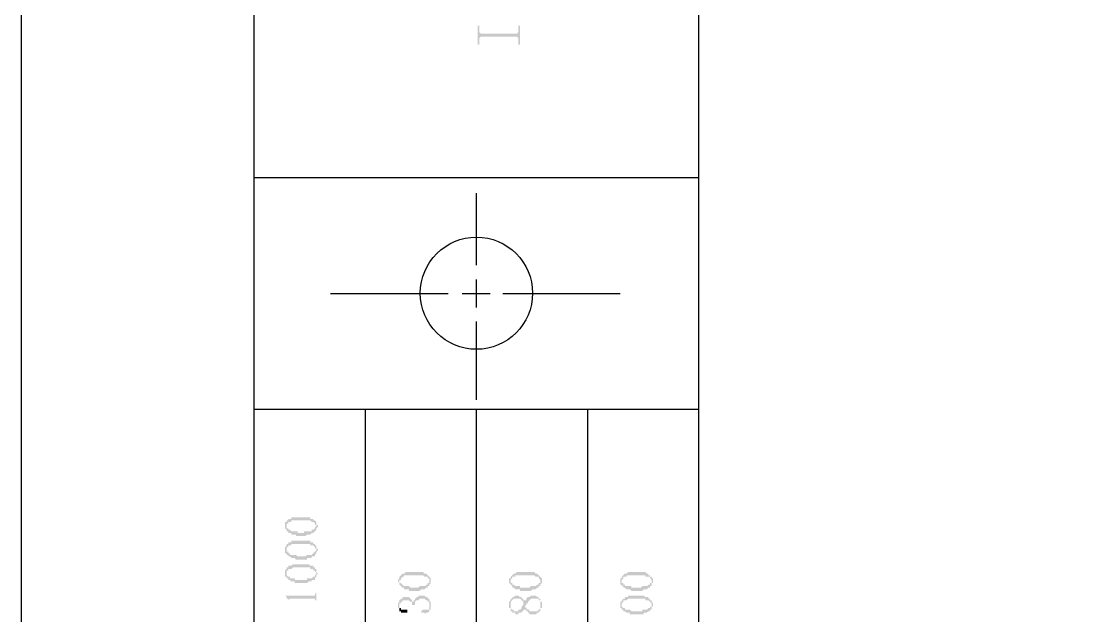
# Model space of a CAD drawing. Header units: millimetres. Extents: x 1399 to 2555, y 1196 to 1555.
# Drawn here: x 1666.65 to 1697.08, y 1370.2 to 1387.35 of the extents above; entities that cross this region are included whole.
import ezdxf

# ---------------------------------------------------------------- set-up
doc = ezdxf.new("R2010")
doc.units = ezdxf.units.MM

msp = doc.modelspace()

# ---------------------------------------------------------------- hatches: boundary and pattern name
at = {"transparency": 33554559}
for points in [[(1679.81001, 1387.21783), (1679.81001, 1386.67624), (1679.85514, 1386.67624), (1679.85514, 1386.85677), (1679.85514, 1386.85677), (1679.90027, 1386.9019), (1680.93831, 1386.9019), (1680.98345, 1386.85677), (1680.98345, 1386.67624), (1681.02858, 1386.67624), (1681.02858, 1387.21783), (1680.98345, 1387.21783), (1680.98345, 1387.0373), (1680.98345, 1387.0373), (1680.93831, 1386.99217), (1679.90027, 1386.99217), (1679.85514, 1387.0373), (1679.85514, 1387.21783)], [(1674.25875, 1372.77553), (1674.25875, 1372.7304), (1674.25875, 1372.7304), (1674.30388, 1372.68527), (1674.30388, 1372.82066), (1674.30388, 1372.8658), (1674.34902, 1372.8658), (1674.34902, 1372.91093), (1674.43928, 1372.91093), (1674.43928, 1372.95606), (1674.98087, 1372.95606), (1675.026, 1372.91093), (1675.07113, 1372.91093), (1675.11626, 1372.8658), (1675.11626, 1372.82066), (1675.16139, 1372.82066), (1675.16139, 1372.77553), (1675.16139, 1372.91093), (1675.11626, 1372.95606), (1675.07113, 1372.95606), (1675.07113, 1373.00119), (1674.98087, 1373.00119), (1674.98087, 1373.04633), (1674.43928, 1373.04633), (1674.43928, 1373.00119), (1674.34902, 1373.00119), (1674.34902, 1372.95606), (1674.30388, 1372.95606), (1674.30388, 1372.91093), (1674.25875, 1372.91093), (1674.25875, 1372.8658), (1674.25875, 1372.82066)], [(1674.30388, 1372.68527), (1674.30388, 1372.64014), (1674.34902, 1372.64014), (1674.34902, 1372.595), (1674.43928, 1372.595), (1674.43928, 1372.54987), (1674.57468, 1372.54987), (1674.57468, 1372.50474), (1674.84547, 1372.50474), (1674.8906, 1372.54987), (1674.98087, 1372.54987), (1675.026, 1372.595), (1675.07113, 1372.595), (1675.11626, 1372.64014), (1675.11626, 1372.64014), (1675.16139, 1372.68527), (1675.16139, 1372.7304), (1675.16139, 1372.7304), (1675.20653, 1372.77553), (1675.20653, 1372.82066), (1675.16139, 1372.82066), (1675.16139, 1372.8658), (1675.16139, 1372.91093), (1675.16139, 1372.77553), (1675.11626, 1372.77553), (1675.11626, 1372.7304), (1675.11626, 1372.7304), (1675.07113, 1372.68527), (1675.026, 1372.68527), (1675.026, 1372.64014), (1674.80034, 1372.64014), (1674.80034, 1372.595), (1674.61981, 1372.595), (1674.61981, 1372.64014), (1674.43928, 1372.64014), (1674.39415, 1372.68527), (1674.34902, 1372.68527), (1674.34902, 1372.7304), (1674.30388, 1372.7304), (1674.30388, 1372.77553), (1674.30388, 1372.77553)], [(1674.25875, 1372.09855), (1674.25875, 1372.00829), (1674.30388, 1372.00829), (1674.30388, 1372.09855), (1674.30388, 1372.14368), (1674.30388, 1372.18881), (1674.34902, 1372.18881), (1674.34902, 1372.23395), (1674.43928, 1372.23395), (1674.43928, 1372.27908), (1674.98087, 1372.27908), (1674.98087, 1372.23395), (1675.07113, 1372.23395), (1675.11626, 1372.18881), (1675.11626, 1372.14368), (1675.16139, 1372.14368), (1675.16139, 1372.09855), (1675.16139, 1372.23395), (1675.11626, 1372.23395), (1675.11626, 1372.27908), (1675.07113, 1372.27908), (1675.07113, 1372.32421), (1674.98087, 1372.32421), (1674.98087, 1372.36934), (1674.43928, 1372.36934), (1674.43928, 1372.32421), (1674.34902, 1372.32421), (1674.34902, 1372.27908), (1674.30388, 1372.27908), (1674.30388, 1372.23395), (1674.30388, 1372.23395), (1674.25875, 1372.18881), (1674.25875, 1372.14368), (1674.25875, 1372.14368)], [(1674.30388, 1372.00829), (1674.30388, 1371.96315), (1674.34902, 1371.96315), (1674.34902, 1371.91802), (1674.39415, 1371.91802), (1674.43928, 1371.87289), (1674.52954, 1371.87289), (1674.57468, 1371.82776), (1674.8906, 1371.82776), (1674.8906, 1371.87289), (1675.026, 1371.87289), (1675.026, 1371.91802), (1675.11626, 1371.91802), (1675.11626, 1371.96315), (1675.11626, 1371.96315), (1675.16139, 1372.00829), (1675.16139, 1372.05342), (1675.16139, 1372.05342), (1675.20653, 1372.09855), (1675.20653, 1372.14368), (1675.16139, 1372.14368), (1675.16139, 1372.18881), (1675.16139, 1372.23395), (1675.16139, 1372.09855), (1675.16139, 1372.09855), (1675.11626, 1372.05342), (1675.11626, 1372.05342), (1675.07113, 1372.00829), (1675.07113, 1372.00829), (1675.026, 1371.96315), (1674.8906, 1371.96315), (1674.84547, 1371.91802), (1674.61981, 1371.91802), (1674.57468, 1371.96315), (1674.39415, 1371.96315), (1674.39415, 1372.00829), (1674.34902, 1372.00829), (1674.34902, 1372.05342), (1674.30388, 1372.05342), (1674.30388, 1372.09855), (1674.30388, 1372.09855)], [(1674.25875, 1371.42157), (1674.25875, 1371.37644), (1674.25875, 1371.3313), (1674.30388, 1371.3313), (1674.30388, 1371.28617), (1674.30388, 1371.42157), (1674.30388, 1371.4667), (1674.30388, 1371.51183), (1674.34902, 1371.51183), (1674.34902, 1371.55696), (1674.43928, 1371.55696), (1674.48441, 1371.6021), (1674.98087, 1371.6021), (1674.98087, 1371.55696), (1675.07113, 1371.55696), (1675.07113, 1371.51183), (1675.11626, 1371.51183), (1675.11626, 1371.4667), (1675.16139, 1371.4667), (1675.16139, 1371.42157), (1675.16139, 1371.55696), (1675.11626, 1371.55696), (1675.11626, 1371.6021), (1675.07113, 1371.6021), (1675.07113, 1371.64723), (1674.98087, 1371.64723), (1674.93573, 1371.69236), (1674.48441, 1371.69236), (1674.43928, 1371.64723), (1674.34902, 1371.64723), (1674.34902, 1371.6021), (1674.30388, 1371.6021), (1674.30388, 1371.55696), (1674.30388, 1371.55696), (1674.25875, 1371.51183), (1674.25875, 1371.4667), (1674.25875, 1371.4667)], [(1674.30388, 1371.28617), (1674.34902, 1371.28617), (1674.34902, 1371.24104), (1674.39415, 1371.24104), (1674.43928, 1371.19591), (1674.52954, 1371.19591), (1674.52954, 1371.15077), (1674.8906, 1371.15077), (1674.93573, 1371.19591), (1675.026, 1371.19591), (1675.026, 1371.24104), (1675.11626, 1371.24104), (1675.11626, 1371.28617), (1675.11626, 1371.28617), (1675.16139, 1371.3313), (1675.16139, 1371.37644), (1675.16139, 1371.37644), (1675.20653, 1371.42157), (1675.20653, 1371.42157), (1675.16139, 1371.4667), (1675.16139, 1371.51183), (1675.16139, 1371.55696), (1675.16139, 1371.42157), (1675.16139, 1371.42157), (1675.11626, 1371.37644), (1675.11626, 1371.3313), (1675.07113, 1371.3313), (1675.026, 1371.28617), (1674.8906, 1371.28617), (1674.8906, 1371.24104), (1674.52954, 1371.24104), (1674.52954, 1371.28617), (1674.39415, 1371.28617), (1674.39415, 1371.3313), (1674.34902, 1371.3313), (1674.30388, 1371.37644), (1674.30388, 1371.42157), (1674.30388, 1371.42157)], [(1677.50827, 1371.19591), (1677.50827, 1371.19591), (1677.5534, 1371.15077), (1677.5534, 1371.10564), (1677.5534, 1371.19591), (1677.5534, 1371.24104), (1677.59853, 1371.24104), (1677.59853, 1371.28617), (1677.59853, 1371.28617), (1677.64366, 1371.3313), (1677.6888, 1371.3313), (1677.6888, 1371.37644), (1678.23038, 1371.37644), (1678.27551, 1371.3313), (1678.36578, 1371.3313), (1678.36578, 1371.28617), (1678.41091, 1371.28617), (1678.41091, 1371.24104), (1678.41091, 1371.19591), (1678.41091, 1371.3313), (1678.41091, 1371.3313), (1678.36578, 1371.37644), (1678.36578, 1371.37644), (1678.32065, 1371.42157), (1678.27551, 1371.42157), (1678.23038, 1371.4667), (1677.73393, 1371.4667), (1677.6888, 1371.42157), (1677.64366, 1371.42157), (1677.59853, 1371.37644), (1677.59853, 1371.37644), (1677.5534, 1371.3313), (1677.5534, 1371.28617), (1677.5534, 1371.28617), (1677.50827, 1371.24104), (1677.50827, 1371.24104)], [(1680.71265, 1371.19591), (1680.71265, 1371.15077), (1680.75778, 1371.10564), (1680.75778, 1371.19591), (1680.75778, 1371.24104), (1680.75778, 1371.24104), (1680.80292, 1371.28617), (1680.80292, 1371.3313), (1680.89318, 1371.3313), (1680.89318, 1371.37644), (1681.43477, 1371.37644), (1681.4799, 1371.3313), (1681.57016, 1371.3313), (1681.57016, 1371.28617), (1681.57016, 1371.28617), (1681.6153, 1371.24104), (1681.6153, 1371.19591), (1681.6153, 1371.3313), (1681.6153, 1371.3313), (1681.57016, 1371.37644), (1681.57016, 1371.37644), (1681.52503, 1371.42157), (1681.4799, 1371.42157), (1681.43477, 1371.4667), (1680.93831, 1371.4667), (1680.89318, 1371.42157), (1680.84805, 1371.42157), (1680.80292, 1371.37644), (1680.80292, 1371.37644), (1680.75778, 1371.3313), (1680.75778, 1371.28617), (1680.71265, 1371.28617), (1680.71265, 1371.24104), (1680.71265, 1371.24104)], [(1683.91704, 1371.19591), (1683.91704, 1371.10564), (1683.96217, 1371.10564), (1683.96217, 1371.19591), (1683.96217, 1371.24104), (1683.96217, 1371.24104), (1684.0073, 1371.28617), (1684.0073, 1371.3313), (1684.09757, 1371.3313), (1684.09757, 1371.37644), (1684.63915, 1371.37644), (1684.63915, 1371.3313), (1684.77455, 1371.3313), (1684.77455, 1371.28617), (1684.77455, 1371.28617), (1684.81968, 1371.24104), (1684.81968, 1371.19591), (1684.81968, 1371.3313), (1684.77455, 1371.3313), (1684.77455, 1371.37644), (1684.72942, 1371.37644), (1684.72942, 1371.42157), (1684.68428, 1371.42157), (1684.63915, 1371.4667), (1684.1427, 1371.4667), (1684.09757, 1371.42157), (1684.05243, 1371.42157), (1684.0073, 1371.37644), (1684.0073, 1371.37644), (1683.96217, 1371.3313), (1683.96217, 1371.28617), (1683.91704, 1371.28617), (1683.91704, 1371.24104), (1683.91704, 1371.24104)], [(1677.5534, 1371.10564), (1677.59853, 1371.06051), (1677.59853, 1371.06051), (1677.64366, 1371.01538), (1677.6888, 1371.01538), (1677.6888, 1370.97025), (1677.82419, 1370.97025), (1677.82419, 1370.92511), (1678.14012, 1370.92511), (1678.18525, 1370.97025), (1678.27551, 1370.97025), (1678.32065, 1371.01538), (1678.36578, 1371.01538), (1678.36578, 1371.06051), (1678.41091, 1371.06051), (1678.41091, 1371.10564), (1678.41091, 1371.10564), (1678.45604, 1371.15077), (1678.45604, 1371.19591), (1678.45604, 1371.24104), (1678.45604, 1371.28617), (1678.45604, 1371.28617), (1678.41091, 1371.3313), (1678.41091, 1371.19591), (1678.41091, 1371.15077), (1678.36578, 1371.15077), (1678.36578, 1371.10564), (1678.32065, 1371.10564), (1678.32065, 1371.06051), (1678.14012, 1371.06051), (1678.09499, 1371.01538), (1677.86933, 1371.01538), (1677.82419, 1371.06051), (1677.6888, 1371.06051), (1677.64366, 1371.10564), (1677.64366, 1371.10564), (1677.59853, 1371.15077), (1677.5534, 1371.15077), (1677.5534, 1371.19591), (1677.5534, 1371.19591)], [(1680.75778, 1371.10564), (1680.80292, 1371.06051), (1680.80292, 1371.01538), (1680.84805, 1371.01538), (1680.89318, 1370.97025), (1681.02858, 1370.97025), (1681.02858, 1370.92511), (1681.3445, 1370.92511), (1681.38963, 1370.97025), (1681.4799, 1370.97025), (1681.52503, 1371.01538), (1681.57016, 1371.01538), (1681.57016, 1371.06051), (1681.6153, 1371.06051), (1681.6153, 1371.10564), (1681.6153, 1371.10564), (1681.66043, 1371.15077), (1681.66043, 1371.19591), (1681.66043, 1371.24104), (1681.66043, 1371.28617), (1681.66043, 1371.28617), (1681.6153, 1371.3313), (1681.6153, 1371.19591), (1681.6153, 1371.15077), (1681.57016, 1371.15077), (1681.57016, 1371.10564), (1681.52503, 1371.10564), (1681.4799, 1371.06051), (1681.3445, 1371.06051), (1681.29937, 1371.01538), (1681.02858, 1371.01538), (1681.02858, 1371.06051), (1680.89318, 1371.06051), (1680.84805, 1371.10564), (1680.80292, 1371.10564), (1680.80292, 1371.15077), (1680.75778, 1371.15077), (1680.75778, 1371.19591), (1680.75778, 1371.19591)], [(1683.96217, 1371.10564), (1683.96217, 1371.06051), (1684.0073, 1371.06051), (1684.0073, 1371.01538), (1684.05243, 1371.01538), (1684.09757, 1370.97025), (1684.18783, 1370.97025), (1684.23296, 1370.92511), (1684.54889, 1370.92511), (1684.59402, 1370.97025), (1684.68428, 1370.97025), (1684.72942, 1371.01538), (1684.77455, 1371.01538), (1684.77455, 1371.06051), (1684.81968, 1371.06051), (1684.81968, 1371.10564), (1684.81968, 1371.15077), (1684.86481, 1371.15077), (1684.86481, 1371.19591), (1684.86481, 1371.24104), (1684.86481, 1371.28617), (1684.81968, 1371.28617), (1684.81968, 1371.3313), (1684.81968, 1371.19591), (1684.81968, 1371.15077), (1684.77455, 1371.15077), (1684.77455, 1371.10564), (1684.72942, 1371.10564), (1684.68428, 1371.06051), (1684.54889, 1371.06051), (1684.50375, 1371.01538), (1684.23296, 1371.01538), (1684.23296, 1371.06051), (1684.05243, 1371.06051), (1684.05243, 1371.10564), (1684.0073, 1371.10564), (1684.0073, 1371.15077), (1683.96217, 1371.15077), (1683.96217, 1371.19591), (1683.96217, 1371.19591)], [(1674.25875, 1370.78972), (1674.25875, 1370.78972), (1674.30388, 1370.74458), (1674.30388, 1370.69945), (1674.34902, 1370.69945), (1674.34902, 1370.65432), (1674.34902, 1370.56406), (1674.34902, 1370.65432), (1674.39415, 1370.69945), (1675.11626, 1370.69945), (1675.11626, 1370.65432), (1675.16139, 1370.65432), (1675.16139, 1370.56406), (1675.16139, 1370.97025), (1675.16139, 1370.87998), (1675.16139, 1370.87998), (1675.11626, 1370.83485), (1675.11626, 1370.78972), (1675.07113, 1370.78972)], [(1677.50827, 1370.51892), (1677.50827, 1370.42866), (1677.5534, 1370.42866), (1677.5534, 1370.38353), (1677.5534, 1370.51892), (1677.5534, 1370.56406), (1677.59853, 1370.56406), (1677.59853, 1370.60919), (1677.64366, 1370.60919), (1677.64366, 1370.65432), (1677.82419, 1370.65432), (1677.86933, 1370.60919), (1677.91446, 1370.60919), (1677.91446, 1370.56406), (1677.91446, 1370.51892), (1677.95959, 1370.51892), (1677.95959, 1370.42866), (1677.95959, 1370.51892), (1678.00472, 1370.51892), (1678.00472, 1370.56406), (1678.00472, 1370.60919), (1678.00472, 1370.60919), (1678.04985, 1370.65432), (1678.09499, 1370.65432), (1678.14012, 1370.69945), (1678.27551, 1370.69945), (1678.32065, 1370.65432), (1678.36578, 1370.65432), (1678.36578, 1370.60919), (1678.41091, 1370.60919), (1678.41091, 1370.56406), (1678.41091, 1370.47379), (1678.41091, 1370.65432), (1678.41091, 1370.69945), (1678.36578, 1370.69945), (1678.36578, 1370.74458), (1678.32065, 1370.74458), (1678.27551, 1370.78972), (1678.09499, 1370.78972), (1678.09499, 1370.74458), (1678.04985, 1370.74458), (1678.00472, 1370.69945), (1678.00472, 1370.65432), (1677.95959, 1370.65432), (1677.95959, 1370.56406), (1677.95959, 1370.60919), (1677.91446, 1370.60919), (1677.91446, 1370.65432), (1677.91446, 1370.65432), (1677.86933, 1370.69945), (1677.86933, 1370.69945), (1677.82419, 1370.74458), (1677.64366, 1370.74458), (1677.64366, 1370.69945), (1677.59853, 1370.69945), (1677.5534, 1370.65432), (1677.5534, 1370.60919), (1677.5534, 1370.60919), (1677.50827, 1370.56406), (1677.50827, 1370.56406)], [(1680.71265, 1370.51892), (1680.71265, 1370.42866), (1680.75778, 1370.42866), (1680.75778, 1370.38353), (1680.75778, 1370.3384), (1680.80292, 1370.3384), (1680.80292, 1370.29326), (1680.89318, 1370.29326), (1680.89318, 1370.24813), (1680.98345, 1370.24813), (1680.98345, 1370.29326), (1681.07371, 1370.29326), (1681.07371, 1370.3384), (1681.11884, 1370.3384), (1681.11884, 1370.38353), (1681.16397, 1370.38353), (1681.16397, 1370.42866), (1681.16397, 1370.38353), (1681.16397, 1370.47379), (1681.16397, 1370.47379), (1681.20911, 1370.51892), (1681.20911, 1370.56406), (1681.25424, 1370.56406), (1681.25424, 1370.60919), (1681.25424, 1370.60919), (1681.29937, 1370.65432), (1681.29937, 1370.65432), (1681.3445, 1370.69945), (1681.57016, 1370.69945), (1681.57016, 1370.65432), (1681.6153, 1370.65432), (1681.6153, 1370.56406), (1681.6153, 1370.38353), (1681.6153, 1370.42866), (1681.66043, 1370.42866), (1681.66043, 1370.47379), (1681.66043, 1370.56406), (1681.66043, 1370.60919), (1681.6153, 1370.60919), (1681.6153, 1370.65432), (1681.6153, 1370.69945), (1681.57016, 1370.69945), (1681.57016, 1370.74458), (1681.52503, 1370.74458), (1681.4799, 1370.78972), (1681.3445, 1370.78972), (1681.29937, 1370.74458), (1681.25424, 1370.74458), (1681.20911, 1370.69945), (1681.20911, 1370.65432), (1681.16397, 1370.65432), (1681.16397, 1370.60919), (1681.16397, 1370.65432), (1681.11884, 1370.56406), (1681.11884, 1370.51892), (1681.11884, 1370.51892), (1681.07371, 1370.47379), (1681.07371, 1370.42866), (1681.07371, 1370.42866), (1681.02858, 1370.38353), (1680.98345, 1370.38353), (1680.98345, 1370.3384), (1680.84805, 1370.3384), (1680.84805, 1370.38353), (1680.80292, 1370.38353), (1680.75778, 1370.42866), (1680.75778, 1370.47379), (1680.75778, 1370.65432), (1680.75778, 1370.65432), (1680.71265, 1370.60919), (1680.71265, 1370.56406), (1680.71265, 1370.56406)], [(1680.75778, 1370.65432), (1680.75778, 1370.51892), (1680.75778, 1370.56406), (1680.75778, 1370.60919), (1680.75778, 1370.60919), (1680.80292, 1370.65432), (1680.80292, 1370.65432), (1680.84805, 1370.69945), (1681.02858, 1370.69945), (1681.07371, 1370.65432), (1681.07371, 1370.65432), (1681.11884, 1370.60919), (1681.11884, 1370.56406), (1681.16397, 1370.65432), (1681.11884, 1370.65432), (1681.11884, 1370.69945), (1681.07371, 1370.69945), (1681.07371, 1370.74458), (1681.02858, 1370.74458), (1680.98345, 1370.78972), (1680.89318, 1370.78972), (1680.84805, 1370.74458), (1680.80292, 1370.74458), (1680.80292, 1370.69945), (1680.75778, 1370.69945)], [(1683.91704, 1370.51892), (1683.91704, 1370.47379), (1683.91704, 1370.42866), (1683.96217, 1370.42866), (1683.96217, 1370.38353), (1683.96217, 1370.51892), (1683.96217, 1370.56406), (1683.96217, 1370.56406), (1684.0073, 1370.60919), (1684.0073, 1370.65432), (1684.09757, 1370.65432), (1684.1427, 1370.69945), (1684.63915, 1370.69945), (1684.63915, 1370.65432), (1684.72942, 1370.65432), (1684.77455, 1370.60919), (1684.77455, 1370.60919), (1684.81968, 1370.56406), (1684.81968, 1370.51892), (1684.81968, 1370.65432), (1684.77455, 1370.65432), (1684.77455, 1370.69945), (1684.72942, 1370.69945), (1684.72942, 1370.74458), (1684.63915, 1370.74458), (1684.59402, 1370.78972), (1684.1427, 1370.78972), (1684.1427, 1370.74458), (1684.05243, 1370.74458), (1684.05243, 1370.69945), (1684.0073, 1370.69945), (1683.96217, 1370.65432), (1683.96217, 1370.60919), (1683.91704, 1370.60919), (1683.91704, 1370.56406), (1683.91704, 1370.56406)], [(1677.5534, 1370.38353), (1677.5534, 1370.3384), (1677.59853, 1370.3384), (1677.59853, 1370.29326), (1677.77906, 1370.29326), (1677.77906, 1370.3384), (1677.77906, 1370.38353), (1677.59853, 1370.38353), (1677.59853, 1370.42866), (1677.5534, 1370.42866), (1677.5534, 1370.47379), (1677.5534, 1370.47379)], [(1678.18525, 1370.3384), (1678.18525, 1370.29326), (1678.27551, 1370.29326), (1678.27551, 1370.24813), (1678.27551, 1370.24813), (1678.32065, 1370.29326), (1678.36578, 1370.29326), (1678.41091, 1370.3384), (1678.41091, 1370.38353), (1678.45604, 1370.38353), (1678.45604, 1370.42866), (1678.45604, 1370.51892), (1678.45604, 1370.56406), (1678.45604, 1370.60919), (1678.45604, 1370.60919), (1678.41091, 1370.65432), (1678.41091, 1370.47379), (1678.41091, 1370.38353), (1678.23038, 1370.38353)], [(1681.16397, 1370.38353), (1681.20911, 1370.38353), (1681.20911, 1370.3384), (1681.25424, 1370.3384), (1681.25424, 1370.29326), (1681.29937, 1370.29326), (1681.29937, 1370.24813), (1681.4799, 1370.24813), (1681.52503, 1370.29326), (1681.57016, 1370.29326), (1681.57016, 1370.3384), (1681.6153, 1370.3384), (1681.6153, 1370.38353), (1681.6153, 1370.51892), (1681.6153, 1370.42866), (1681.6153, 1370.42866), (1681.57016, 1370.38353), (1681.57016, 1370.38353), (1681.52503, 1370.3384), (1681.29937, 1370.3384), (1681.29937, 1370.38353), (1681.25424, 1370.38353), (1681.20911, 1370.42866), (1681.20911, 1370.42866), (1681.16397, 1370.47379)], [(1683.96217, 1370.38353), (1684.0073, 1370.38353), (1684.0073, 1370.3384), (1684.05243, 1370.3384), (1684.09757, 1370.29326), (1684.18783, 1370.29326), (1684.18783, 1370.24813), (1684.59402, 1370.24813), (1684.59402, 1370.29326), (1684.68428, 1370.29326), (1684.72942, 1370.3384), (1684.77455, 1370.3384), (1684.77455, 1370.38353), (1684.81968, 1370.38353), (1684.81968, 1370.42866), (1684.81968, 1370.47379), (1684.86481, 1370.47379), (1684.86481, 1370.51892), (1684.86481, 1370.56406), (1684.86481, 1370.56406), (1684.81968, 1370.60919), (1684.81968, 1370.65432), (1684.81968, 1370.51892), (1684.81968, 1370.47379), (1684.77455, 1370.47379), (1684.77455, 1370.42866), (1684.72942, 1370.42866), (1684.68428, 1370.38353), (1684.54889, 1370.38353), (1684.54889, 1370.3384), (1684.23296, 1370.3384), (1684.18783, 1370.38353), (1684.05243, 1370.38353), (1684.05243, 1370.42866), (1684.0073, 1370.42866), (1683.96217, 1370.47379), (1683.96217, 1370.51892), (1683.96217, 1370.51892)]]:
    msp.add_hatch(color=256, dxfattribs=at).paths.add_polyline_path(points)

# ---------------------------------------------------------------- linework, layer by layer
msp.add_line((1673.35603, 1548.5531), (1673.35603, 1261.81215))
msp.add_lwpolyline([(2086.64957, 1257.5531), (2086.64957, 1554.5531), (1666.64957, 1554.5531), (1666.64957, 1257.5531)], close=True)
for points in [[(1686.17365, 1548.5531), (1686.17365, 1261.81215)], [(1673.35611, 1382.84001), (1686.17365, 1382.84001)], [(1679.76488, 1382.38869), (1679.76488, 1380.31261)], [(1679.76488, 1379.90642), (1679.76488, 1379.09404)], [(1675.56758, 1379.50023), (1678.9525, 1379.50023)], [(1679.35869, 1379.50023), (1680.17107, 1379.50023)], [(1680.53212, 1379.50023), (1683.91704, 1379.50023)], [(1679.76488, 1378.68785), (1679.76488, 1376.43124)], [(1673.35611, 1376.16045), (1686.17365, 1376.16045)], [(1676.56049, 1376.16045), (1676.56049, 1283.14304)], [(1679.76488, 1376.16045), (1679.76488, 1283.14304)], [(1682.96926, 1376.16045), (1682.96926, 1283.14304)]]:
    msp.add_lwpolyline(points)
msp.add_circle((1679.7721, 1379.50753), 1.61756)

doc.saveas('drawing.dxf')
